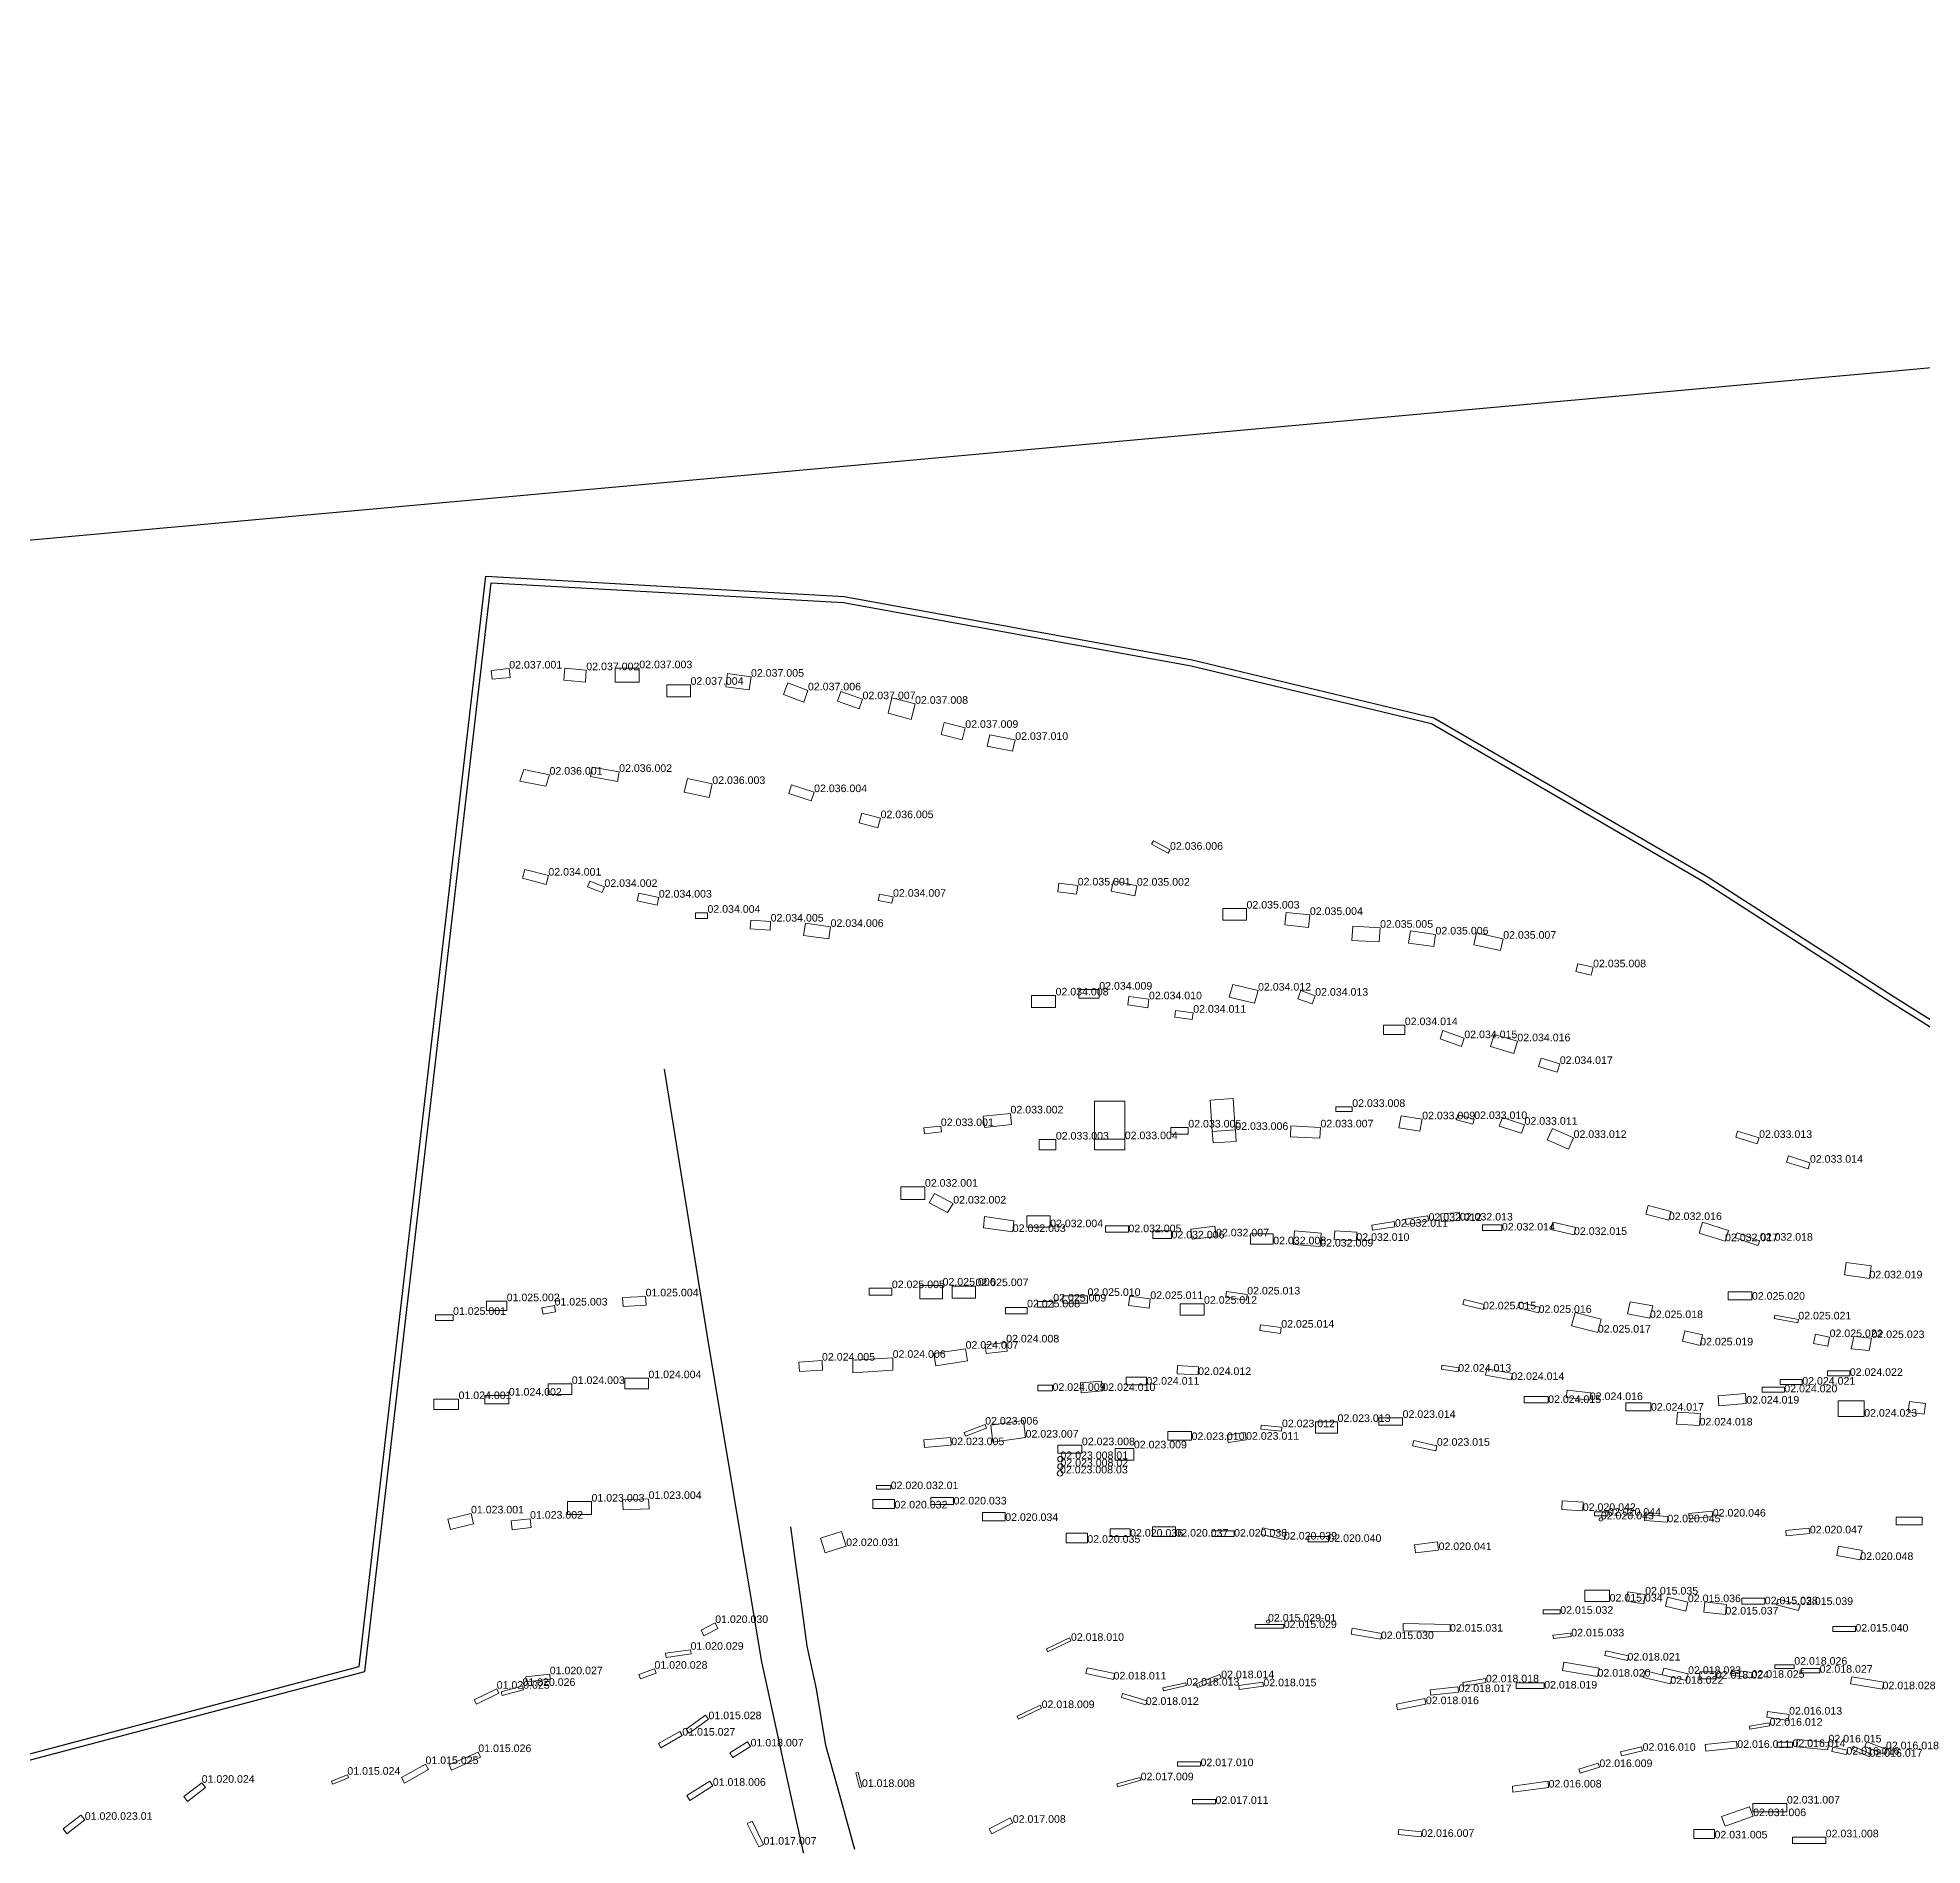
# Model space of a CAD drawing. Header units: millimetres. Extents: x -79 to 120, y 116 to 211.
# Drawn here: x -32.75 to 16.96, y 163.53 to 211.21 of the extents above; entities that cross this region are included whole.
import ezdxf

# ---------------------------------------------------------------- set-up
doc = ezdxf.new("R2010")
doc.units = ezdxf.units.MM
for name, color, linetype, lineweight in [('Neue Steine', 10, 'Continuous', 5), ('Neue Steine Fragmente', 10, 'Continuous', 5), ('Umrahmung', 4, 'Continuous', 5), ('Zeichnung Grabsteine', 250, 'Continuous', 5)]:
    doc.layers.add(name, color=color, linetype=linetype, lineweight=lineweight)
for name, color, linetype in [('Rahmen', 3, 'Continuous'), ('Zeichnung Flaeche', 1, 'Continuous'), ('Zeichnung Grabsteine Text', 250, 'Continuous'), ('Zeichnung Grabsteine Text ausgeblendet', 7, 'Continuous'), ('Zeichnung Lageplan', 250, 'Continuous'), ('Zeichnung Wege', 250, 'Continuous')]:
    doc.layers.add(name, color=color, linetype=linetype)
doc.styles.add('Grabsteine', font='arial.ttf', dxfattribs={"height": 0.1})

msp = doc.modelspace()

# ---------------------------------------------------------------- linework, layer by layer
at = {"layer": 'Neue Steine'}
for points in [[(-5.284, 186.099), (-4.748, 186.099), (-4.748, 185.872), (-5.284, 185.872)], [(13.431, 181.711), (13.999, 181.533), (13.949, 181.374), (13.382, 181.551)], [(3.328, 180.041), (3.918, 180.134), (3.939, 179.998), (3.349, 179.905)], [(-10.819, 178.224), (-10.219, 178.224), (-10.219, 178.043), (-10.819, 178.043)], [(-1.389, 178.133), (-0.845, 178.057), (-0.866, 177.907), (-1.41, 177.983)], [(14.463, 176.043), (15.05, 176.043), (15.05, 175.91), (14.463, 175.91)], [(13.21, 175.811), (13.797, 175.811), (13.797, 175.678), (13.21, 175.678)], [(-9.19, 172.698), (-8.59, 172.698), (-8.59, 172.517), (-9.19, 172.517)], [(13.362, 171.832), (13.983, 171.894), (13.997, 171.755), (13.376, 171.693)], [(-6.102, 168.631), (-5.494, 168.92), (-5.531, 168.997), (-6.139, 168.709)], [(11.097, 168.101), (11.516, 168.101), (11.516, 167.922), (11.097, 167.922)], [(-14.413, 165.841), (-13.945, 166.134), (-14.024, 166.258), (-14.492, 165.966)], [(-28.893, 164.811), (-28.424, 165.176), (-28.324, 165.051), (-28.797, 164.683)], [(-2.291, 164.733), (-1.681, 164.733), (-1.681, 164.619), (-2.291, 164.619)], [(-32.077, 163.96), (-31.608, 164.324), (-31.508, 164.199), (-31.981, 163.831)]]:
    msp.add_lwpolyline(points, close=True, dxfattribs=at)
at = {"layer": 'Neue Steine Fragmente'}
for centre, radius in [((-5.772, 173.715), 0.0724), ((-5.772, 173.519), 0.0724), ((-5.783, 173.337), 0.0724), ((8.483, 172.124), 0.0447), ((-0.296, 169.428), 0.0439)]:
    msp.add_circle(centre, radius, dxfattribs=at)
at = {"layer": 'Rahmen'}
msp.add_lwpolyline([(-79.173, 193.77), (113.094, 211.211), (120.019, 134.864), (-72.248, 117.423)], close=True, dxfattribs=at)
at = {"layer": 'Umrahmung'}
for points in [[(-4.872, 182.154), (-4.072, 182.154), (-4.072, 183.154), (-4.872, 183.154)], [(-1.765, 182.358), (-1.159, 182.398), (-1.213, 183.223), (-1.819, 183.183)]]:
    msp.add_lwpolyline(points, close=True, dxfattribs=at)
at = {"layer": 'Zeichnung Flaeche'}
msp.add_lwpolyline([(-38.077, 164.588), (-24.267, 168.239), (-20.932, 197.002), (-11.476, 196.468), (-2.293, 194.799), (4.08, 193.267), (11.26, 189.101), (16.191, 185.924), (23.721, 181.201), (33.955, 172.732), (39.289, 168.678), (45.578, 166.708), (55.054, 163.893)], dxfattribs=at)
at = {"layer": 'Zeichnung Grabsteine'}
for points in [[(-20.284, 194.336), (-20.759, 194.287), (-20.786, 194.521), (-20.312, 194.57)], [(-18.302, 194.212), (-18.872, 194.261), (-18.848, 194.575), (-18.278, 194.525)], [(-16.881, 194.206), (-17.513, 194.206), (-17.513, 194.577), (-16.881, 194.577)], [(-13.979, 194.005), (-14.595, 194.086), (-14.55, 194.434), (-13.934, 194.354)], [(-15.53, 193.821), (-16.157, 193.821), (-16.157, 194.14), (-15.53, 194.14)], [(-12.539, 193.686), (-13.073, 193.881), (-12.966, 194.189), (-12.431, 193.994)], [(-11.565, 193.962), (-10.992, 193.76), (-11.083, 193.505), (-11.656, 193.708)], [(-10.318, 193.391), (-9.71, 193.229), (-9.607, 193.639), (-10.215, 193.8)], [(-8.917, 192.833), (-8.36, 192.691), (-8.282, 193.005), (-8.839, 193.147)], [(-7.705, 192.521), (-7.033, 192.389), (-6.965, 192.688), (-7.636, 192.82)], [(-19.93, 191.905), (-19.248, 191.769), (-19.349, 191.466), (-20.031, 191.602)], [(-18.128, 191.967), (-17.413, 191.842), (-17.456, 191.593), (-18.171, 191.717)], [(-15.613, 191.669), (-14.956, 191.524), (-15.036, 191.163), (-15.693, 191.308)], [(-12.863, 191.503), (-12.27, 191.309), (-12.347, 191.075), (-12.94, 191.269)], [(-11.083, 190.5), (-10.587, 190.371), (-10.516, 190.622), (-11.013, 190.752)], [(-3.32, 190.024), (-2.881, 189.788), (-2.929, 189.699), (-3.368, 189.934)], [(-19.904, 189.266), (-19.279, 189.106), (-19.338, 188.876), (-19.963, 189.036)], [(-18.186, 188.96), (-17.801, 188.809), (-17.86, 188.657), (-18.246, 188.809)], [(-4.376, 188.967), (-3.757, 188.841), (-3.811, 188.573), (-4.431, 188.699)], [(-16.896, 188.641), (-16.366, 188.527), (-16.409, 188.328), (-16.939, 188.443)], [(-10.547, 188.617), (-10.187, 188.549), (-10.218, 188.382), (-10.578, 188.45)], [(-5.81, 188.91), (-5.316, 188.847), (-5.346, 188.616), (-5.84, 188.679)], [(-15.402, 188.126), (-15.083, 188.126), (-15.083, 187.976), (-15.402, 187.976)], [(-13.938, 187.93), (-13.416, 187.894), (-13.432, 187.664), (-13.954, 187.7)], [(-1.487, 188.238), (-0.864, 188.238), (-0.864, 187.933), (-1.487, 187.933)], [(0.182, 188.136), (0.808, 188.069), (0.774, 187.74), (0.147, 187.807)], [(-12.497, 187.848), (-11.834, 187.753), (-11.885, 187.436), (-12.548, 187.531)], [(1.938, 187.771), (2.66, 187.731), (2.639, 187.356), (1.918, 187.395)], [(3.461, 187.648), (4.122, 187.554), (4.075, 187.234), (3.414, 187.328)], [(5.908, 187.442), (5.199, 187.598), (5.13, 187.283), (5.839, 187.127)], [(7.875, 186.78), (8.278, 186.688), (8.228, 186.484), (7.826, 186.575)], [(-6.534, 185.945), (-5.9, 185.945), (-5.9, 185.628), (-6.534, 185.628)], [(-1.224, 186.23), (-0.559, 186.073), (-0.653, 185.746), (-1.318, 185.903)], [(0.571, 186.073), (0.948, 185.939), (0.867, 185.725), (0.491, 185.859)], [(-3.966, 185.92), (-3.437, 185.844), (-3.469, 185.621), (-3.997, 185.697)], [(-2.734, 185.549), (-2.27, 185.49), (-2.293, 185.311), (-2.757, 185.371)], [(2.752, 185.162), (3.312, 185.162), (3.312, 184.912), (2.752, 184.912)], [(4.318, 185.023), (4.882, 184.818), (4.806, 184.601), (4.242, 184.805)], [(5.671, 184.918), (6.282, 184.737), (6.187, 184.418), (5.576, 184.598)], [(6.908, 184.29), (7.4, 184.138), (7.334, 183.918), (6.841, 184.07)], [(1.49, 183.005), (1.925, 183.005), (1.925, 182.883), (1.49, 182.883)], [(-9.374, 182.45), (-8.927, 182.499), (-8.911, 182.347), (-9.357, 182.298)], [(-7.808, 182.762), (-7.089, 182.833), (-7.06, 182.537), (-7.778, 182.466)], [(-2.399, 182.462), (-2.856, 182.462), (-2.856, 182.284), (-2.399, 182.284)], [(0.309, 182.505), (1.087, 182.465), (1.072, 182.177), (0.294, 182.218)], [(3.213, 182.767), (3.769, 182.678), (3.712, 182.364), (3.156, 182.453)], [(4.714, 182.794), (5.143, 182.686), (5.109, 182.553), (4.68, 182.66)], [(5.886, 182.724), (6.47, 182.534), (6.389, 182.311), (5.805, 182.501)], [(-6.336, 182.144), (-5.893, 182.144), (-5.893, 181.873), (-6.336, 181.873)], [(-4.872, 182.154), (-4.075, 182.154), (-4.075, 181.872), (-4.872, 181.872)], [(-1.746, 182.057), (-1.138, 182.097), (-1.158, 182.398), (-1.765, 182.358)], [(7.207, 182.434), (7.764, 182.186), (7.627, 181.886), (7.069, 182.134)], [(12.09, 182.366), (12.658, 182.188), (12.608, 182.029), (12.04, 182.207)], [(-9.986, 180.9), (-9.346, 180.9), (-9.346, 180.561), (-9.986, 180.561)], [(-8.749, 180.216), (-9.238, 180.476), (-9.09, 180.717), (-8.601, 180.456)], [(-7.802, 179.815), (-7.029, 179.706), (-7.004, 180.004), (-7.777, 180.113)], [(-6.657, 180.136), (-6.044, 180.136), (-6.044, 179.832), (-6.657, 179.832)], [(2.441, 179.887), (3.031, 179.981), (3.052, 179.844), (2.462, 179.751)], [(4.261, 180.185), (4.751, 180.216), (4.764, 180.009), (4.273, 179.978)], [(7.213, 179.963), (7.821, 179.823), (7.776, 179.629), (7.168, 179.769)], [(9.733, 180.406), (10.337, 180.249), (10.278, 180.021), (9.674, 180.179)], [(-4.585, 179.87), (-3.978, 179.87), (-3.978, 179.7), (-4.585, 179.7)], [(-3.336, 179.74), (-2.842, 179.74), (-2.842, 179.535), (-3.336, 179.535)], [(-2.301, 179.512), (-1.667, 179.59), (-1.7, 179.859), (-2.334, 179.781)], [(-0.159, 179.658), (-0.756, 179.658), (-0.756, 179.381), (-0.159, 179.381)], [(0.401, 179.733), (1.105, 179.677), (1.08, 179.321), (0.376, 179.377)], [(1.466, 179.74), (2.048, 179.705), (2.035, 179.472), (1.452, 179.507)], [(5.358, 179.891), (5.873, 179.891), (5.873, 179.745), (5.358, 179.745)], [(11.168, 179.961), (11.85, 179.748), (11.76, 179.463), (11.078, 179.677)], [(12.082, 179.683), (12.678, 179.475), (12.625, 179.345), (12.029, 179.553)], [(14.956, 178.902), (15.614, 178.811), (15.569, 178.482), (14.911, 178.573)], [(-17.32, 177.973), (-16.715, 178.008), (-16.702, 177.778), (-17.307, 177.742)], [(-9.479, 178.292), (-8.88, 178.292), (-8.88, 177.938), (-9.479, 177.938)], [(-8.625, 178.277), (-8.013, 178.277), (-8.013, 177.962), (-8.625, 177.962)], [(-5.707, 178.019), (-5.057, 178.019), (-5.057, 177.824), (-5.707, 177.824)], [(-3.943, 178.012), (-3.401, 177.938), (-3.434, 177.693), (-3.976, 177.767)], [(11.843, 178.124), (12.469, 178.124), (12.469, 177.919), (11.843, 177.919)], [(-22.258, 177.519), (-21.794, 177.519), (-21.794, 177.372), (-22.258, 177.372)], [(-20.907, 177.88), (-20.379, 177.88), (-20.379, 177.636), (-20.907, 177.636)], [(-19.448, 177.708), (-19.116, 177.766), (-19.087, 177.599), (-19.419, 177.541)], [(-7.223, 177.717), (-6.652, 177.717), (-6.652, 177.545), (-7.223, 177.545)], [(-6.378, 177.872), (-5.961, 177.872), (-5.961, 177.724), (-6.378, 177.724)], [(-2.612, 177.811), (-1.984, 177.811), (-1.984, 177.508), (-2.612, 177.508)], [(4.874, 177.928), (5.408, 177.797), (5.376, 177.665), (4.842, 177.797)], [(6.329, 177.852), (6.879, 177.712), (6.843, 177.573), (6.293, 177.713)], [(7.802, 177.581), (8.495, 177.407), (8.405, 177.052), (7.712, 177.226)], [(9.261, 177.862), (9.852, 177.755), (9.779, 177.434), (9.183, 177.543)], [(13.076, 177.515), (13.693, 177.399), (13.676, 177.305), (13.059, 177.422)], [(-0.491, 177.258), (0.053, 177.182), (0.032, 177.032), (-0.512, 177.108)], [(10.7, 177.098), (11.167, 176.99), (11.103, 176.714), (10.636, 176.822)], [(14.143, 177.006), (14.518, 176.933), (14.471, 176.693), (14.096, 176.766)], [(-9.111, 176.496), (-8.274, 176.627), (-8.226, 176.307), (-9.063, 176.176)], [(-7.755, 176.727), (-7.203, 176.792), (-7.176, 176.563), (-7.728, 176.498)], [(15.155, 176.949), (15.623, 176.906), (15.557, 176.58), (15.089, 176.623)], [(-12.67, 176.273), (-12.061, 176.312), (-12.045, 176.06), (-12.653, 176.021)], [(-11.248, 176.321), (-10.197, 176.386), (-10.197, 176.057), (-11.248, 175.991)], [(-2.682, 176.184), (-2.127, 176.15), (-2.14, 175.934), (-2.695, 175.968)], [(4.291, 176.189), (4.738, 176.122), (4.722, 176.02), (4.276, 176.087)], [(5.475, 176.095), (6.153, 175.971), (6.122, 175.802), (5.444, 175.927)], [(-19.283, 175.696), (-18.662, 175.696), (-18.662, 175.417), (-19.283, 175.417)], [(-17.26, 175.849), (-16.64, 175.849), (-16.64, 175.564), (-17.26, 175.564)], [(-6.367, 175.669), (-5.98, 175.669), (-5.98, 175.515), (-6.367, 175.515)], [(-5.244, 175.722), (-4.687, 175.77), (-4.666, 175.512), (-5.222, 175.464)], [(-4.035, 175.878), (-3.505, 175.878), (-3.505, 175.677), (-4.035, 175.677)], [(7.593, 175.534), (8.215, 175.465), (8.193, 175.272), (7.571, 175.342)], [(12.737, 175.609), (13.324, 175.609), (13.324, 175.476), (12.737, 175.476)], [(-22.303, 175.298), (-21.648, 175.298), (-21.648, 175.026), (-22.303, 175.026)], [(-20.957, 175.389), (-20.323, 175.389), (-20.323, 175.173), (-20.957, 175.173)], [(6.463, 175.368), (7.093, 175.368), (7.093, 175.195), (6.463, 175.195)], [(9.141, 175.197), (9.806, 175.197), (9.806, 174.992), (9.141, 174.992)], [(11.576, 175.382), (12.298, 175.441), (12.319, 175.178), (11.598, 175.119)], [(14.743, 175.249), (15.43, 175.249), (15.43, 174.834), (14.743, 174.834)], [(16.623, 175.237), (17.048, 175.182), (17.013, 174.902), (16.588, 174.957)], [(-8.309, 174.418), (-7.758, 174.625), (-7.721, 174.527), (-8.272, 174.32)], [(-7.611, 174.609), (-6.745, 174.734), (-6.691, 174.282), (-7.557, 174.158)], [(-0.475, 174.607), (0.072, 174.556), (0.063, 174.45), (-0.484, 174.5)], [(0.955, 174.694), (1.538, 174.694), (1.538, 174.398), (0.955, 174.398)], [(2.627, 174.801), (3.254, 174.801), (3.254, 174.612), (2.627, 174.612)], [(10.503, 174.952), (11.108, 174.913), (11.088, 174.601), (10.483, 174.64)], [(-9.372, 174.222), (-8.666, 174.28), (-8.65, 174.082), (-9.356, 174.024)], [(-5.843, 174.08), (-5.205, 174.08), (-5.205, 173.874), (-5.843, 173.874)], [(-4.329, 173.998), (-3.835, 173.998), (-3.835, 173.684), (-4.329, 173.684)], [(-2.941, 174.446), (-2.312, 174.446), (-2.312, 174.218), (-2.941, 174.218)], [(-1.351, 174.156), (-0.874, 174.225), (-0.901, 174.414), (-1.378, 174.346)], [(3.546, 174.204), (4.158, 174.066), (4.127, 173.929), (3.515, 174.066)], [(-10.624, 173.014), (-10.249, 173.014), (-10.249, 172.922), (-10.624, 172.922)], [(-18.772, 172.594), (-18.142, 172.594), (-18.142, 172.255), (-18.772, 172.255)], [(-17.32, 172.636), (-16.634, 172.664), (-16.624, 172.401), (-17.309, 172.373)], [(-10.72, 172.652), (-10.15, 172.652), (-10.15, 172.413), (-10.72, 172.413)], [(7.467, 172.615), (8.021, 172.582), (8.007, 172.347), (7.453, 172.381)], [(-21.932, 172.131), (-21.32, 172.282), (-21.252, 172.006), (-21.864, 171.855)], [(-20.258, 172.084), (-19.763, 172.143), (-19.735, 171.909), (-20.231, 171.85)], [(-7.829, 172.305), (-7.229, 172.305), (-7.229, 172.083), (-7.829, 172.083)], [(8.312, 172.327), (8.672, 172.327), (8.672, 172.222), (8.312, 172.222)], [(9.647, 172.247), (10.25, 172.202), (10.239, 172.047), (9.636, 172.093)], [(10.801, 172.275), (11.422, 172.337), (11.436, 172.198), (10.814, 172.136)], [(16.277, 172.179), (16.958, 172.179), (16.958, 171.984), (16.277, 171.984)], [(-11.976, 171.246), (-11.423, 171.42), (-11.544, 171.803), (-12.097, 171.629)], [(-5.62, 171.759), (-5.062, 171.759), (-5.062, 171.507), (-5.62, 171.507)], [(-4.456, 171.873), (-3.934, 171.873), (-3.934, 171.669), (-4.456, 171.669)], [(-3.34, 171.927), (-2.74, 171.927), (-2.74, 171.669), (-3.34, 171.669)], [(-1.779, 171.825), (-1.191, 171.825), (-1.191, 171.669), (-1.779, 171.669)], [(-0.44, 171.904), (0.165, 171.769), (0.126, 171.592), (-0.48, 171.726)], [(0.761, 171.671), (1.296, 171.671), (1.296, 171.529), (0.761, 171.529)], [(3.567, 171.457), (4.173, 171.532), (4.204, 171.314), (3.598, 171.239)], [(14.756, 171.421), (15.375, 171.304), (15.328, 171.053), (14.709, 171.17)], [(8.062, 170.255), (8.715, 170.255), (8.715, 169.957), (8.062, 169.957)], [(9.194, 170.211), (9.652, 170.142), (9.615, 169.895), (9.157, 169.964)], [(10.243, 170.07), (10.78, 169.941), (10.723, 169.703), (10.187, 169.831)], [(12.201, 170.043), (12.807, 170.043), (12.807, 169.884), (12.201, 169.884)], [(6.961, 169.738), (7.413, 169.738), (7.413, 169.633), (6.961, 169.633)], [(11.229, 169.948), (11.801, 169.883), (11.771, 169.615), (11.198, 169.68)], [(13.152, 170.016), (13.739, 169.867), (13.701, 169.718), (13.114, 169.867)], [(-15.178, 169.056), (-14.805, 169.248), (-14.879, 169.391), (-15.252, 169.198)], [(-0.636, 169.348), (0.12, 169.348), (0.12, 169.258), (-0.636, 169.258)], [(1.924, 169.251), (2.705, 169.117), (2.68, 168.966), (1.898, 169.099)], [(3.273, 169.377), (4.509, 169.353), (4.505, 169.163), (3.269, 169.186)], [(7.219, 169.066), (7.691, 169.126), (7.702, 169.038), (7.231, 168.978)], [(14.601, 169.301), (15.198, 169.301), (15.198, 169.163), (14.601, 169.163)], [(-16.175, 168.484), (-15.514, 168.574), (-15.529, 168.684), (-16.19, 168.594)], [(8.612, 168.657), (9.214, 168.524), (9.187, 168.401), (8.585, 168.534)], [(-19.855, 167.835), (-19.228, 167.905), (-19.243, 168.038), (-19.87, 167.967)], [(-16.85, 167.917), (-16.439, 168.07), (-16.482, 168.185), (-16.893, 168.033)], [(-5.066, 168.21), (-4.338, 168.056), (-4.371, 167.901), (-5.099, 168.056)], [(7.51, 168.357), (8.435, 168.199), (8.397, 167.976), (7.472, 168.134)], [(9.65, 168.126), (10.358, 167.962), (10.317, 167.787), (9.609, 167.95)], [(10.143, 168.198), (10.785, 168.047), (10.744, 167.871), (10.102, 168.022)], [(11.933, 168.153), (12.477, 168.086), (12.46, 167.946), (11.916, 168.013)], [(13.071, 168.29), (13.586, 168.29), (13.586, 168.187), (13.071, 168.187)], [(13.771, 168.187), (14.256, 168.187), (14.256, 168.08), (13.771, 168.08)], [(-21.175, 167.248), (-20.584, 167.537), (-20.642, 167.657), (-21.234, 167.368)], [(-20.497, 167.474), (-19.937, 167.631), (-19.965, 167.732), (-20.525, 167.575)], [(-4.132, 167.535), (-3.488, 167.341), (-3.521, 167.231), (-4.165, 167.425)], [(-3.067, 167.683), (-2.466, 167.815), (-2.449, 167.738), (-3.05, 167.605)], [(-2.196, 167.783), (-1.571, 168.031), (-1.532, 167.934), (-2.158, 167.686)], [(-1.07, 167.744), (-0.432, 167.827), (-0.418, 167.721), (-1.056, 167.637)], [(3.999, 167.487), (4.728, 167.568), (4.713, 167.71), (3.984, 167.629)], [(4.861, 167.726), (5.453, 167.825), (5.437, 167.924), (4.845, 167.825)], [(6.248, 167.811), (6.989, 167.811), (6.989, 167.662), (6.248, 167.662)], [(15.102, 167.967), (15.946, 167.83), (15.915, 167.645), (15.072, 167.782)], [(-6.875, 166.858), (-6.268, 167.146), (-6.304, 167.224), (-6.912, 166.935)], [(3.123, 167.101), (3.869, 167.25), (3.84, 167.4), (3.093, 167.25)], [(12.881, 167.056), (13.449, 166.974), (13.427, 166.823), (12.859, 166.905)], [(-15.569, 166.482), (-15.056, 166.853), (-15.132, 166.958), (-15.645, 166.587)], [(12.402, 166.668), (12.92, 166.759), (12.934, 166.682), (12.416, 166.591)], [(-16.31, 166.096), (-15.746, 166.42), (-15.811, 166.533), (-16.374, 166.208)], [(9.005, 165.991), (9.56, 166.127), (9.586, 166.02), (9.031, 165.885)], [(11.235, 166.189), (12.062, 166.278), (12.083, 166.096), (11.256, 166.007)], [(13.132, 166.243), (13.538, 166.243), (13.538, 166.119), (13.132, 166.119)], [(13.664, 166.319), (14.488, 166.24), (14.47, 166.046), (13.645, 166.125)], [(14.602, 166.117), (14.987, 166.033), (14.962, 165.92), (14.577, 166.004)], [(15.141, 166.138), (15.605, 165.943), (15.571, 165.861), (15.106, 166.055)], [(15.499, 166.258), (16.004, 166.06), (15.954, 165.931), (15.449, 166.13)], [(-23.073, 165.164), (-22.438, 165.523), (-22.521, 165.67), (-23.157, 165.311)], [(-21.832, 165.511), (-21.066, 165.848), (-21.127, 165.986), (-21.893, 165.649)], [(-2.687, 165.729), (-2.077, 165.729), (-2.077, 165.614), (-2.687, 165.614)], [(7.905, 165.531), (8.415, 165.691), (8.446, 165.591), (7.936, 165.432)], [(-25.002, 165.217), (-24.582, 165.388), (-24.55, 165.31), (-24.97, 165.139)], [(-15.55, 164.712), (-14.943, 165.096), (-15.022, 165.22), (-15.628, 164.836)], [(-11.008, 165.065), (-11.071, 165.049), (-11.173, 165.435), (-11.11, 165.451)], [(-4.283, 165.144), (-3.677, 165.319), (-3.655, 165.241), (-4.261, 165.066)], [(6.149, 165.09), (7.09, 165.216), (7.105, 165.052), (6.164, 164.926)], [(12.493, 164.628), (13.393, 164.628), (13.393, 164.41), (12.493, 164.41)], [(-13.604, 163.545), (-13.731, 163.482), (-14.034, 164.098), (-13.907, 164.161)], [(-7.65, 163.958), (-7.1, 164.252), (-7.029, 164.12), (-7.579, 163.826)], [(11.663, 164.282), (12.404, 164.545), (12.5, 164.296), (11.76, 164.033)], [(3.152, 163.945), (3.762, 163.884), (3.748, 163.748), (3.138, 163.809)], [(10.932, 163.943), (11.481, 163.943), (11.481, 163.708), (10.932, 163.708)], [(13.536, 163.737), (14.415, 163.737), (14.415, 163.577), (13.536, 163.577)]]:
    msp.add_lwpolyline(points, close=True, dxfattribs=at)
at = {"layer": 'Zeichnung Lageplan'}
for points in [[(-38.077, 164.588), (-24.267, 168.239), (-20.932, 197.002), (-11.476, 196.468), (-2.293, 194.799), (4.08, 193.267), (11.26, 189.101), (16.191, 185.924), (23.721, 181.201), (33.955, 172.732), (39.289, 168.678), (45.578, 166.708), (55.054, 163.893)], [(-38.037, 164.433), (-24.121, 168.113), (-20.79, 196.833), (-11.495, 196.309), (-2.326, 194.642), (4.02, 193.117), (11.176, 188.964), (16.106, 185.789), (23.627, 181.071), (33.855, 172.606), (39.215, 168.533), (45.531, 166.555), (55.008, 163.74)]]:
    msp.add_lwpolyline(points, dxfattribs=at)
at = {"layer": 'Zeichnung Wege'}
for points in [[(-16.225, 184.005), (-15.054, 176.726), (-13.661, 168.366), (-12.969, 165.219), (-12.028, 160.933), (-10.452, 155.033), (-9.747, 152.39), (-9.045, 150.207), (-8.404, 148.399), (-7.5, 146.465), (-7.14, 145.695), (-6.462, 144.362), (-5.156, 142.599), (-4.268, 141.399)], [(-11.199, 163.413), (-11.524, 164.591), (-11.638, 165.008), (-11.956, 166.163), (-12.21, 167.655), (-12.453, 168.781), (-12.596, 169.83), (-12.758, 171.017), (-12.882, 171.924)]]:
    msp.add_lwpolyline(points, dxfattribs=at)

# ---------------------------------------------------------------- texts
at = {"layer": 'Zeichnung Grabsteine Text', "style": 'Grabsteine'}
for s, p in [('02.037.001', (-20.312, 194.57)), ('02.037.002', (-18.278, 194.525)), ('02.037.003', (-16.881, 194.577)), ('02.037.005', (-13.934, 194.354)), ('02.037.004', (-15.53, 194.14)), ('02.037.006', (-12.431, 193.994)), ('02.037.007', (-10.992, 193.76)), ('02.037.008', (-9.607, 193.639)), ('02.037.009', (-8.282, 193.005)), ('02.037.010', (-6.965, 192.688)), ('02.036.001', (-19.248, 191.769)), ('02.036.002', (-17.413, 191.842)), ('02.036.003', (-14.956, 191.524)), ('02.036.004', (-12.27, 191.309)), ('02.036.005', (-10.516, 190.622)), ('02.036.006', (-2.881, 189.788)), ('02.034.001', (-19.279, 189.106)), ('02.034.002', (-17.801, 188.809)), ('02.035.001', (-5.316, 188.847)), ('02.035.002', (-3.757, 188.841)), ('02.034.003', (-16.366, 188.527)), ('02.034.007', (-10.187, 188.549)), ('02.035.003', (-0.864, 188.238)), ('02.034.004', (-15.083, 188.126)), ('02.034.005', (-13.416, 187.894)), ('02.034.006', (-11.834, 187.753)), ('02.035.004', (0.808, 188.069)), ('02.035.005', (2.66, 187.731)), ('02.035.006', (4.122, 187.554)), ('02.035.007', (5.908, 187.442)), ('02.035.008', (8.278, 186.688)), ('02.034.008', (-5.9, 185.945)), ('02.034.009', (-4.748, 186.099)), ('02.034.010', (-3.437, 185.844)), ('02.034.012', (-0.559, 186.073)), ('02.034.013', (0.948, 185.939)), ('02.034.011', (-2.27, 185.49)), ('02.034.014', (3.312, 185.162)), ('02.034.015', (4.882, 184.818)), ('02.034.016', (6.282, 184.737)), ('02.034.017', (7.4, 184.138)), ('02.033.002', (-7.089, 182.833)), ('02.033.008', (1.925, 183.005)), ('02.033.001', (-8.927, 182.499)), ('02.033.005', (-2.399, 182.462)), ('02.033.006', (-1.159, 182.398)), ('02.033.007', (1.087, 182.465)), ('02.033.009', (3.769, 182.678)), ('02.033.010', (5.143, 182.686)), ('02.033.011', (6.47, 182.534)), ('02.033.003', (-5.893, 182.144)), ('02.033.004', (-4.075, 182.154)), ('02.033.012', (7.764, 182.186)), ('02.033.013', (12.658, 182.188)), ('02.033.014', (13.999, 181.533)), ('02.032.001', (-9.346, 180.9)), ('02.032.002', (-8.601, 180.456)), ('02.032.004', (-6.044, 179.832)), ('02.032.011', (3.052, 179.844)), ('02.032.012', (3.939, 179.998)), ('02.032.013', (4.764, 180.009)), ('02.032.016', (10.278, 180.021)), ('02.032.003', (-7.029, 179.706)), ('02.032.005', (-3.978, 179.7)), ('02.032.006', (-2.842, 179.535)), ('02.032.007', (-1.667, 179.59)), ('02.032.008', (-0.159, 179.381)), ('02.032.009', (1.08, 179.321)), ('02.032.010', (2.035, 179.472)), ('02.032.014', (5.873, 179.745)), ('02.032.015', (7.776, 179.629)), ('02.032.017', (11.76, 179.463)), ('02.032.018', (12.678, 179.475)), ('02.025.006', (-8.88, 178.292)), ('02.025.007', (-8.013, 178.277)), ('02.032.019', (15.569, 178.482)), ('01.025.002', (-20.379, 177.88)), ('01.025.004', (-16.715, 178.008)), ('02.025.005', (-10.219, 178.224)), ('02.025.009', (-5.961, 177.872)), ('02.025.010', (-5.057, 178.019)), ('02.025.011', (-3.401, 177.938)), ('02.025.012', (-1.984, 177.811)), ('02.025.013', (-0.845, 178.057)), ('02.025.020', (12.469, 177.919)), ('01.025.001', (-21.794, 177.519)), ('01.025.003', (-19.116, 177.766)), ('02.025.008', (-6.652, 177.717)), ('02.025.015', (5.376, 177.665)), ('02.025.016', (6.843, 177.573)), ('02.025.018', (9.779, 177.434)), ('02.025.021', (13.693, 177.399)), ('02.024.008', (-7.203, 176.792)), ('02.025.014', (0.053, 177.182)), ('02.025.017', (8.405, 177.052)), ('02.025.022', (14.518, 176.933)), ('02.025.023', (15.623, 176.906)), ('02.024.005', (-12.061, 176.312)), ('02.024.006', (-10.197, 176.386)), ('02.024.007', (-8.274, 176.627)), ('02.025.019', (11.103, 176.714)), ('01.024.004', (-16.64, 175.849)), ('02.024.012', (-2.14, 175.934)), ('02.024.013', (4.722, 176.02)), ('02.024.014', (6.122, 175.802)), ('02.024.022', (15.05, 175.91)), ('01.024.001', (-21.648, 175.298)), ('01.024.002', (-20.323, 175.389)), ('01.024.003', (-18.662, 175.696)), ('02.024.009', (-5.98, 175.515)), ('02.024.010', (-4.666, 175.512)), ('02.024.011', (-3.505, 175.677)), ('02.024.020', (13.324, 175.476)), ('02.024.021', (13.797, 175.678)), ('02.023.014', (3.254, 174.801)), ('02.024.015', (7.093, 175.195)), ('02.024.016', (8.193, 175.272)), ('02.024.017', (9.806, 174.992)), ('02.024.019', (12.319, 175.178)), ('02.024.023', (15.43, 174.834)), ('02.023.006', (-7.758, 174.625)), ('02.023.012', (0.072, 174.556)), ('02.023.013', (1.538, 174.694)), ('02.024.018', (11.088, 174.601)), ('02.023.005', (-8.65, 174.082)), ('02.023.007', (-6.691, 174.282)), ('02.023.008', (-5.205, 174.08)), ('02.023.009', (-3.835, 173.998)), ('02.023.010', (-2.312, 174.218)), ('02.023.011', (-0.874, 174.225)), ('02.023.015', (4.158, 174.066)), ('02.020.032.01', (-10.249, 172.922)), ('01.023.003', (-18.142, 172.594)), ('01.023.004', (-16.634, 172.664)), ('02.020.032', (-10.15, 172.413)), ('02.020.033', (-8.59, 172.517)), ('02.020.042', (8.007, 172.347)), ('01.023.001', (-21.32, 172.282)), ('01.023.002', (-19.763, 172.143)), ('02.020.034', (-7.229, 172.083)), ('02.020.044', (8.672, 172.222)), ('02.020.045', (10.239, 172.047)), ('02.020.046', (11.436, 172.198)), ('02.020.031', (-11.423, 171.42)), ('02.020.035', (-5.062, 171.507)), ('02.020.036', (-3.934, 171.669)), ('02.020.037', (-2.74, 171.669)), ('02.020.038', (-1.191, 171.669)), ('02.020.039', (0.126, 171.592)), ('02.020.040', (1.296, 171.529)), ('02.020.041', (4.204, 171.314)), ('02.020.047', (13.997, 171.755)), ('02.020.048', (15.328, 171.053)), ('02.015.034', (8.715, 169.957)), ('02.015.035', (9.652, 170.142)), ('02.015.036', (10.78, 169.941)), ('02.015.038', (12.807, 169.884)), ('02.015.039', (13.739, 169.867)), ('01.020.030', (-14.879, 169.391)), ('02.015.032', (7.413, 169.633)), ('02.015.037', (11.771, 169.615)), ('02.018.010', (-5.494, 168.92)), ('02.015.029', (0.12, 169.258)), ('02.015.030', (2.68, 168.966)), ('02.015.031', (4.505, 169.163)), ('02.015.033', (7.702, 169.038)), ('02.015.040', (15.198, 169.163)), ('01.020.029', (-15.529, 168.684)), ('02.018.021', (9.187, 168.401)), ('01.020.027', (-19.243, 168.038)), ('01.020.028', (-16.482, 168.185)), ('02.018.011', (-4.371, 167.901)), ('02.018.014', (-1.532, 167.934)), ('02.018.020', (8.397, 167.976)), ('02.018.023', (10.785, 168.047)), ('02.018.024', (11.516, 167.922)), ('02.018.025', (12.46, 167.946)), ('02.018.026', (13.586, 168.29)), ('02.018.027', (14.256, 168.08)), ('01.020.025', (-20.642, 167.657)), ('01.020.026', (-19.965, 167.732)), ('02.018.013', (-2.449, 167.738)), ('02.018.015', (-0.418, 167.721)), ('02.018.017', (4.728, 167.568)), ('02.018.018', (5.453, 167.825)), ('02.018.019', (6.989, 167.662)), ('02.018.022', (10.317, 167.787)), ('02.018.028', (15.915, 167.645)), ('01.015.028', (-15.056, 166.853)), ('02.018.009', (-6.268, 167.146)), ('02.018.012', (-3.521, 167.231)), ('02.018.016', (3.869, 167.25)), ('02.016.013', (13.449, 166.974)), ('01.015.027', (-15.746, 166.42)), ('02.016.012', (12.934, 166.682)), ('01.015.026', (-21.127, 165.986)), ('01.018.007', (-13.945, 166.134)), ('02.016.010', (9.586, 166.02)), ('02.016.011', (12.083, 166.096)), ('02.016.014', (13.538, 166.119)), ('02.016.015', (14.488, 166.24)), ('02.016.016', (14.962, 165.92)), ('02.016.017', (15.571, 165.861)), ('02.016.018', (16.004, 166.06)), ('01.015.024', (-24.582, 165.388)), ('01.015.025', (-22.521, 165.67)), ('02.017.010', (-2.077, 165.614)), ('02.016.009', (8.446, 165.591)), ('01.020.024', (-28.424, 165.176)), ('01.018.006', (-14.943, 165.096)), ('01.018.008', (-11.008, 165.065)), ('02.017.009', (-3.655, 165.241)), ('02.016.008', (7.105, 165.052)), ('02.017.011', (-1.681, 164.619)), ('02.031.007', (13.393, 164.628)), ('01.020.023.01', (-31.508, 164.199)), ('02.017.008', (-7.029, 164.12)), ('02.031.006', (12.5, 164.296)), ('01.017.007', (-13.604, 163.545)), ('02.016.007', (3.748, 163.748)), ('02.031.005', (11.481, 163.708)), ('02.031.008', (14.415, 163.737))]:
    msp.add_text(s, height=0.2, dxfattribs=at).set_placement(p)
at = {"layer": 'Zeichnung Grabsteine Text ausgeblendet', "style": 'Grabsteine'}
for s, p in [('02.023.008.03', (-5.783, 173.337)), ('02.023.008.01', (-5.772, 173.715)), ('02.023.008.02', (-5.772, 173.519)), ('02.020.043', (8.483, 172.124)), ('02.015.029-01', (-0.296, 169.428))]:
    msp.add_text(s, height=0.2, dxfattribs=at).set_placement(p)

doc.saveas('drawing.dxf')
